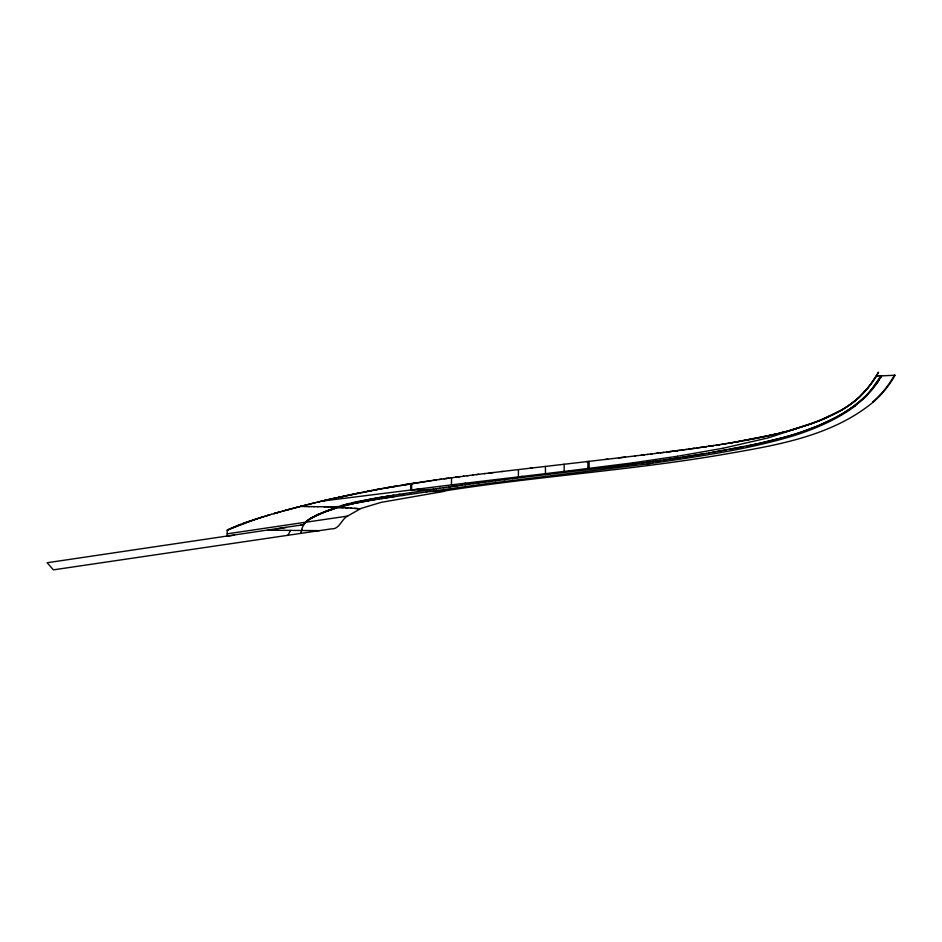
<?xml version="1.0" encoding="UTF-8"?>
<svg xmlns="http://www.w3.org/2000/svg" width="942" height="942" viewBox="0 0 942 942"><rect width="100%" height="100%" fill="white"/><g stroke="black" fill="none" stroke-linecap="round" stroke-linejoin="round"><path stroke-width="1.41" d="M300.792 533.384L301.781 529.439M287.934 535.28L290.56 530.476M647.284 463.994C696.338 456.752 745.781 450.076 793.388 435.816A282.282 282.282 0 0 0 815.183 427.986L819.705 426.067A206.416 206.416 0 0 0 836.932 417.695A155.701 155.701 0 0 0 849.237 410.217A131.833 131.833 0 0 0 852.981 407.58L863.414 398.996L871.821 390.023A99.958 99.958 0 0 0 877.049 383.017A116.372 116.349 -56.5 0 0 878.804 380.38L881.582 375.882L894.9 375.234M48.277 564.07L47.1 562.751L303.642 524.682M880.487 377.683L881.041 376.788M875.907 376.623L878.545 372.149A109.908 109.908 0 0 1 867.664 388.186L860.34 396.099A94.353 94.341 0 0 0 868.265 387.397L868.995 386.491A106.434 106.387 -65.9 0 0 874.023 379.496L875.66 377.012M874.317 379.096L876.378 375.846L879.063 375.717M877.332 381.687L881.582 375.882M876.978 382.205L873.564 386.95M873.293 387.292L871.385 389.67A91.068 91.068 0 0 1 866.475 395.145C843.066 418.224 811.215 429.846 780.164 438.489M871.385 389.67L881.147 375.623L876.849 375.823M301.829 529.451A16.909 16.909 0 0 1 303.595 524.906A13.565 13.565 0 0 1 304.973 523.14L305.844 522.233A23.891 23.891 0 0 1 308.988 519.725L309.482 519.383A41.189 41.189 0 0 1 311.095 518.371L314.64 516.452M304.996 523.116L305.844 522.233L347.551 516.086L361.175 508.362L381.239 502.345L444.612 491.277L440.915 491.347M305.349 522.492L304.984 522.892A14.342 14.342 0 0 0 303.783 524.458L300.215 525.436M865.18 397.288L866.899 395.546M305.832 521.998L306.209 521.644M872.951 402.316C830.326 437.265 773.641 445.648 721.019 454.856C628.514 470.576 534.691 476.511 442.069 491.324M347.551 516.086C341.393 519.23 339.426 529.463 331.466 528.862L53.423 569.851L48.725 564.564M854.217 406.673L855.43 405.743M850.85 404.012L850.143 404.53M308.988 519.713L309.011 519.69A42.637 42.637 0 0 1 312.014 517.853L313.604 516.981M848.224 405.861L844.362 408.357M840.346 410.724L817.821 421.286L788.795 430.812M838.792 411.595L842.666 409.381A98.215 98.215 0 0 0 860.411 396.17A87.641 87.582 -53.6 0 1 850.92 404.106M839.051 411.454L837.226 412.443M315.087 515.851L317.36 514.721M314.263 516.64L325.649 511.636L338.826 507.232M315.876 515.839L318.643 514.544M317.737 514.544L341.781 505.465M318.243 514.297L311.107 518.065A43.803 43.803 0 0 0 309.706 518.948L309.317 519.219A25.764 25.764 0 0 0 305.82 521.986M826.817 417.506L828.03 416.953M321.634 513.249L324.248 512.177M819.752 420.521L815.466 422.204M240.481 524.423L227.199 530.146L227.199 536.198L234.228 535.162M325.355 511.742L335.811 508.127M810.638 423.994L768.154 437.889L722.973 448.251M242.73 523.552L247.275 521.892M810.932 423.876L822.354 419.437A181.288 180.734 -48.9 0 0 837.768 412.313M262.948 516.805L240.069 524.576A195.029 195.029 0 0 0 227.187 530.146L257.319 518.536M809.496 424.395L790.126 430.447M248.429 521.491L271.331 514.344M334.763 506.843L338.308 506.513M258.72 518.1L259.874 517.747M261.028 517.394L264.502 516.346M337.177 506.867L337.754 507.538M265.079 516.169L266.539 515.745M265.656 516.004L267.74 515.392M267.387 515.498L270.13 514.697M337.99 507.467L339.673 506.984M796.296 428.669L785.71 431.636M341.64 505.501L373.432 498.483M271.084 514.426L275.146 513.272M338.943 507.196L351.378 504.076M276.665 512.837L278.985 512.189M278.408 512.354L273.733 513.661L280.151 511.859M279.75 511.977L280.952 511.636M343.547 504.959L344.313 504.747M339.921 506.914L340.663 506.714M280.41 511.789L289.5 509.292M281.894 511.376L283.401 510.964M284.213 510.741L285.838 510.293M285.379 510.423L287.063 509.963M287.699 509.787L288.864 509.469M340.91 506.643L342.688 506.172M288.311 509.622L290.725 508.974M788.348 430.93L787.029 431.283M290.03 509.151L291.949 508.645M291.196 508.845L294.399 507.985M290.96 508.904L293.598 508.197M345.325 504.476L347.48 503.899M779.976 438.536L750.303 445.401M293.515 508.221L296.836 507.349M294.681 507.915L296.235 507.502M295.847 507.608L298.061 507.02M297.013 507.302L299.344 506.69M776.055 434.05L786.9 431.318M297.566 507.161L299.285 506.702M785.133 431.789L779.258 433.273M298.885 506.808L304.725 505.301M300.204 506.466L301.534 506.125M301.84 506.042L303.159 505.701M302.806 505.795L303.43 505.642M304.184 505.442L307.057 504.712M305.502 505.112L308.47 504.359M780.6 432.943L783.756 432.142M348.246 503.711L350.012 503.263M344.254 505.76L348.01 504.841M308.01 504.476L309.788 504.029M309.718 504.052L311.119 503.699M310.577 503.829L311.272 503.664M310.801 503.782L314.793 502.793M311.967 503.487L313.462 503.122M313.78 503.04L316.359 502.416M314.581 502.851L315.546 502.616M778.81 433.379L766.293 436.264M316.43 502.392L318.137 501.992M317.76 502.074L319.609 501.627M319.091 501.756L322.906 500.85M321.316 501.226L334.457 498.2M351.766 502.84L353.533 502.427M777.444 433.72L756.697 438.254M324.06 500.579L325.214 500.308M318.973 501.78L358.584 493.078M774.665 434.38L731.922 442.716M326.368 500.049L328.676 499.507M348.905 504.641L355.24 503.252M329.83 499.248L379.826 489.004L436.535 479.855M354.121 502.298L356.147 501.839M335.611 497.941L336.765 497.682M337.931 497.435L339.085 497.176M340.239 496.917L344.725 495.951M765.469 436.44L734.065 442.363M345.62 495.763L349.211 495.009M357.301 501.591L390.589 495.692M352.543 503.829L353.745 503.57M351.001 494.632L355.735 493.655M354.957 503.311L359.173 502.475M356.877 493.42L360.315 492.737M356.241 503.052L364.731 501.427M746.617 446.143L750.009 445.46M361.457 492.501L366.026 491.606M755.578 438.477L747.712 439.973M363.883 492.018L381.722 488.651M367.18 491.383L371.76 490.499M722.761 448.298L677.651 456.222M743.226 446.814L729.579 449.369M360.233 502.263L366.167 501.168M374.48 489.993L384.666 488.121M746.759 440.149L743.897 440.668M386.149 487.862L392.037 486.826M385.101 488.038L395.722 486.19M365.885 501.215L369.052 500.661M722.773 450.582L726.176 449.982M367.356 500.956L370.512 500.414M741.99 441.009L740.082 441.339M721.808 450.759L716.968 451.595M393.509 486.567L397.689 485.86M374.48 498.306L377.53 497.788M737.504 441.786L739.223 441.492M370.324 500.449L371.984 500.167M712.164 452.419L715.025 451.936M406.909 484.329L411.642 483.576L411.642 489.911L321.917 501.109M708.737 452.996L758.581 443.658L790.208 435.651A308.14 308.105 -33.4 0 0 801.053 432.19L818.268 425.69L834.93 417.848A164.32 164.308 0 0 0 845.268 411.937L847.564 410.465A123.484 123.484 0 0 0 857.42 403.364A95.118 95.107 0 0 0 871.409 389.694M399.549 485.542L408.863 484.011M371.843 500.19L374.975 499.66M729.968 443.034L728.025 443.352L735.761 442.081M706.229 453.42L709.302 452.902M377.777 497.741L384.053 496.717M373.362 499.931L379.567 498.93M703.721 453.832L685.564 456.74M706.441 453.385L691.287 455.846M403.871 484.824L406.343 484.423M732.523 442.61L721.913 444.318L727.2 443.482M677.51 456.246L632.847 462.84M417.859 489.098L410.818 490.017L410.818 483.717L417.518 482.657M378.248 499.13L387.657 497.67M689.862 456.069L686.989 456.517M412.879 483.376L415.34 482.999M385.773 496.446L388.975 495.939M718.511 444.836L722.632 444.2M430.047 489.722L429.623 489.781A7.83 3.98 -8.4 0 1 429.211 489.84L427.609 490.087M381.357 498.648L384.501 498.153M682.691 457.188L684.127 456.964M685.953 456.682L679.83 457.624M416.623 482.799L422.664 481.868M685.953 449.499L719.311 444.718M718.97 444.765L720.489 444.53M390.424 495.716L400.067 494.256M392.19 495.445L393.791 495.198M428.41 489.97L411.454 492.548M680.56 457.518L672.458 458.73M715.955 445.225L717.463 445.001M716.803 445.095L717.651 444.965M385.902 497.941L394.039 496.717M676.486 458.13L674.131 458.483M678.158 457.883L678.994 457.753M421.592 482.033L425.784 481.409M712.505 445.743L713.918 445.531M433.873 489.145L423.723 489.875M398.607 494.479L411.489 492.536M432.825 489.298L436.44 488.757M389.105 497.458L390.718 497.211M427.044 491.83L410.111 494.35M708.619 446.32L713.506 445.59M436.04 488.816L440.055 488.227M392.319 496.976L410.17 494.338M426.255 491.948L489.216 483.352L648.991 463.758M669.421 459.19L670.598 459.013M672.953 458.66L663.757 460.014M227.199 533.831L305.608 522.221A14.554 14.554 0 0 0 303.465 524.953L303.465 524.953M276.406 528.945L286.368 527.473M426.573 481.291L429.211 480.903M429.057 480.926L431.554 480.561M708.278 446.367L709.691 446.155M439.655 488.286L443.67 487.697M402.022 495.539L403.647 495.304M706.17 446.673L696.373 448.074L697.327 447.933M705.452 446.779L706.865 446.567M443.27 487.756L450.9 486.661M667.054 459.531L646.342 462.44M432.637 480.408L448.993 478.124M449.063 486.92L458.13 485.648M658.811 460.72L660.46 460.485M439.019 479.502L441.515 479.148M693.5 448.474L694.454 448.333M452.925 486.366L454.868 486.096M655.502 461.18L657.163 460.944M689.026 449.087L693.924 448.416M456.799 485.837L461.98 485.118M652.158 461.651L653.854 461.415M444.012 478.807L446.508 478.465M688.708 449.134L689.674 448.993M460.768 485.283L465.843 484.6M648.755 462.11L650.463 461.874M446.202 478.501L452.136 477.7M681.667 450.076L684.563 449.687M686.824 449.381L666.96 451.995M464.842 484.73L469.705 484.082M632.753 462.852L568.615 470.882M647.06 462.345L627.949 464.842M677.062 450.688L680.324 450.252M468.916 484.176L473.555 483.564M641.961 463.028L643.657 462.805M455.233 477.3L456.905 477.076M455.669 477.241L459.849 476.687M677.651 450.606L669.715 451.642M417.082 489.192L419.414 488.886M472.99 483.635L479.125 482.834M635.579 463.864L636.509 463.747M467.974 475.651L451.489 477.794L451.489 484.859M672.612 451.265L673.577 451.147M418.637 488.992L453.149 484.659M477.417 483.058L485.142 482.068M633.695 464.112L631.152 464.441M463.287 476.252L464.017 476.157M667.301 451.948L657.139 453.232M666.618 452.042L670.563 451.536M483.211 482.316L489.345 481.527M466.997 475.781L472.931 475.027M660.224 452.843L664.051 452.36M488.992 481.574L495.398 480.761M622.792 465.489L628.561 464.771M472.59 475.074L478.877 474.285M651.028 453.997L657.54 453.184M656.621 453.302L658.058 453.114M495.315 480.773L505.112 479.56M621.32 465.678L604.964 467.668M621.025 465.713L624.935 465.218M476.57 474.58L484.93 473.555M648.096 454.35L634.731 455.975M647.331 454.444L652.241 453.844M512.719 478.63L516.746 478.136M503.982 479.702L512.872 478.607M615.703 466.372L619.247 465.937M489.122 473.049L493.302 472.543M484.247 473.638L502.663 471.436M641.255 455.186L644.505 454.786M452.737 484.706L465.666 483.152M514.909 478.359L548.527 474.321M610.44 467.008L614.066 466.573M618.447 457.906L625.523 457.07M621.708 457.529L635.509 455.881M464.901 483.246L522.457 476.405M520.926 476.581L570.098 470.694M547.855 474.403L606.742 467.456M501.674 471.542L532.206 467.974M586.43 461.662L607.79 459.166M605.412 459.449L621.532 457.541M530.122 468.209L587.184 461.58M439.396 491.371L441.139 491.347M439.749 491.359L435.357 491.418M430.977 491.465L435.581 491.418M429.458 491.465L429.222 489.84L429.446 491.477L431.118 491.465M420.438 489.887L424.206 489.875M418.236 489.899L422.075 489.887M411.642 489.899L420.238 489.887M319.35 530.652L267.905 530.205M329.747 506.82L333.456 506.843M327.946 506.808L335.058 506.855M327.204 506.808L328.452 506.808M337.801 507.644L340.003 507.667M326.085 506.796L327.522 506.808M324.719 506.784L326.132 506.796M324.001 506.772L324.978 506.784M317.466 506.702L324.248 506.772M317.795 506.702L311.343 506.608M339.921 507.667L343.206 507.714M313.604 506.643L314.44 506.655M311.531 506.608L309.117 506.56M308.093 506.549L309.423 506.572M341.569 507.691L342.358 507.703M306.927 506.525L308.458 506.549M307.057 506.525L302.182 506.419M304.407 506.478L305.338 506.49M301.558 506.407L302.653 506.431M300.51 506.384L301.935 506.419M343.147 507.714L347.115 507.844M345.526 507.785L346.55 507.82M346.974 507.832L347.916 507.868M347.398 507.856L356.983 508.539M350.365 507.997L351.649 508.079M354.651 508.315L356.382 508.48M356.818 508.515L359.467 508.833M357.253 508.574L358.584 508.727M589.115 461.356L589.115 468.41M587.914 461.498L587.914 468.551M564.164 464.253L564.164 471.412M545.453 466.431L545.453 473.649M518.418 469.575L518.418 476.887M410.818 483.717L410.818 490.017M895.018 375.305A100.193 100.158 -42.2 0 1 872.987 402.364M894.523 375.022A100.193 99.593 -58.3 0 1 872.657 401.975M318.337 514.485A155.995 155.512 -25.5 0 1 337.248 507.114M306.115 521.527A40.836 40.836 0 0 1 315.158 516.016M844.385 408.416A124.32 123.743 -44.4 0 1 839.075 411.501M848.153 405.755A90.079 89.796 -46.6 0 0 861.753 394.58A100.453 100.441 -70.9 0 0 874.294 379.073M850.19 404.601A113.346 112.946 -46.1 0 1 840.382 410.783M837.167 412.313A165.992 165.18 -44 0 1 827.971 416.823M826.876 417.624A214.847 214.305 -51.5 0 1 819.799 420.638M815.489 422.252A241.423 239.821 -39.7 0 1 810.65 424.041M878.804 380.38A117.456 117.456 0 0 1 877.049 383.017"/></g></svg>
